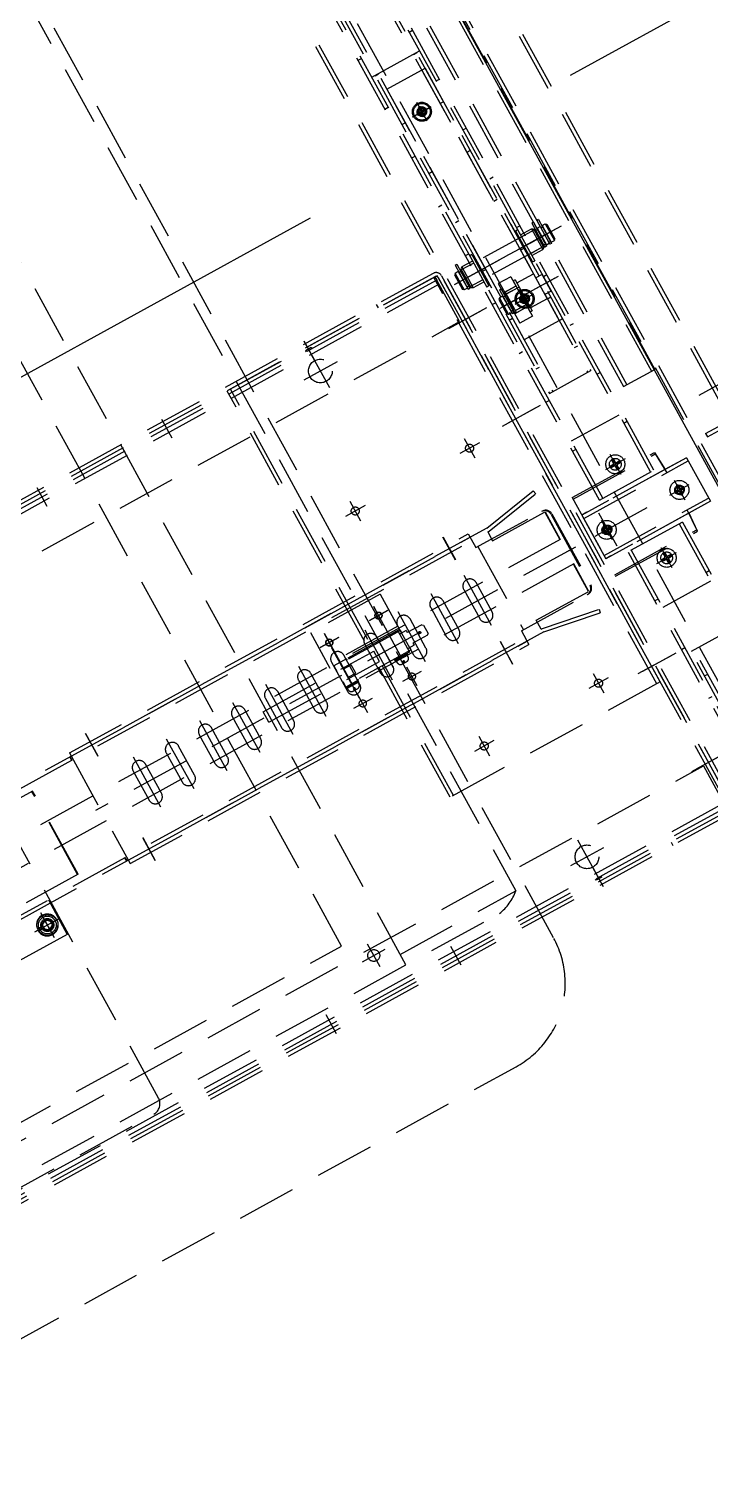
# Model space of a CAD drawing. Header units: millimetres. Extents: x 75184266 to 76346726, y -35077925 to -33679385.
# Drawn here: x 75328066 to 75328354, y -34896655 to -34896054 of the extents above; entities that cross this region are included whole.
import ezdxf

# ---------------------------------------------------------------- set-up
doc = ezdxf.new("R2010")
doc.units = ezdxf.units.MM
doc.header["$LTSCALE"] = 50
doc.header["$MEASUREMENT"] = 0
doc.linetypes.add('CENTER', pattern=[2, 1.25, -0.25, 0.25, -0.25])
doc.linetypes.add('XR-지하3층$0$생활체육시설(최종)$0$HIDDENX2', pattern=[0.75, 0.5, -0.25])
doc.layers.add('CEN', color=1, linetype='CENTER')
doc.layers.add('건축', color=8, linetype='CONTINUOUS', plot=False)

msp = doc.modelspace()

# ---------------------------------------------------------------- linework, layer by layer
at = {"layer": 'CEN', "ltscale": 10}
msp.add_line((75329061.53, -34895652.3, 0), (75323114.33, -34898917.09, 0), dxfattribs=at)
at = {"layer": '건축'}
msp.add_line((75326728.56, -34893280.17, 0), (75329175.43, -34897737.75, 0), dxfattribs=at)
at = {"layer": '건축', "linetype": 'XR-지하3층$0$생활체육시설(최종)$0$HIDDENX2'}
for p, q in [((75328754.37, -34896933.49, 0), (75327767.93, -34895136.43, 0)), ((75328755.78, -34896932.72, 0), (75327769.33, -34895135.66, 0)), ((75328739.47, -34896941.67, 0), (75327753.02, -34895144.61, 0)), ((75328740.87, -34896940.9, 0), (75327754.43, -34895143.84, 0)), ((75327758.53, -34895159.21, 0), (75328328.74, -34896198, 0)), ((75327759.93, -34895158.44, 0), (75328330.14, -34896197.23, 0)), ((75328704.06, -34896961.11, 0), (75327717.61, -34895164.05, 0)), ((75327746.78, -34895165.66, 0), (75328316.99, -34896204.45, 0)), ((75327748.18, -34895164.89, 0), (75328318.4, -34896203.68, 0)), ((75328687.93, -34896969.97, 0), (75327701.48, -34895172.91, 0)), ((75328328.43, -34896240.44, 0), (75327740.41, -34895169.22, 0)), ((75328329.83, -34896239.67, 0), (75327741.81, -34895168.45, 0)), ((75328686.52, -34896970.74, 0), (75327700.08, -34895173.68, 0)), ((75327742.13, -34895178.76, 0), (75328301.88, -34896198.48, 0)), ((75327743.54, -34895177.99, 0), (75328303.28, -34896197.71, 0)), ((75328306.86, -34896252.28, 0), (75327718.84, -34895181.06, 0)), ((75328308.26, -34896251.51, 0), (75327720.24, -34895180.29, 0)), ((75327726, -34895187.62, 0), (75328285.75, -34896207.34, 0)), ((75327727.41, -34895186.85, 0), (75328287.16, -34896206.57, 0)), ((75328287.49, -34896436.87, 0), (75328037.27, -34895981.03, 0)), ((75328045.45, -34896005.06, 0), (75328271.61, -34896417.07, 0)), ((75328225.27, -34896448.21, 0), (75327994.3, -34896027.44, 0)), ((75328198.12, -34896440.3, 0), (75327986.39, -34896054.59, 0)), ((75328226.65, -34896055.04, 0), (75328228.06, -34896054.27, 0)), ((75328210.82, -34896074, 0), (75328230.98, -34896062.93, 0)), ((75328229.78, -34896063.81, 0), (75328228.38, -34896064.58, 0)), ((75328205.09, -34896066.88, 0), (75328206.49, -34896066.11, 0)), ((75328212.25, -34896073.43, 0), (75328213.65, -34896072.66, 0)), ((75328217.21, -34896079.15, 0), (75328233.34, -34896070.3, 0)), ((75328231.94, -34896071.07, 0), (75328289.88, -34896176.61, 0)), ((75328233.34, -34896070.3, 0), (75328291.28, -34896175.84, 0)), ((75328237.96, -34896075.64, 0), (75328239.36, -34896074.87, 0)), ((75328217.21, -34896079.15, 0), (75328275.15, -34896184.7, 0)), ((75328216.4, -34896087.48, 0), (75328217.8, -34896086.71, 0)), ((75328228.04, -34896090.77, 0), (75328235.93, -34896086.44, 0)), ((75328228.13, -34896090.73, 0), (75328235.84, -34896086.49, 0)), ((75328234.15, -34896092.55, 0), (75328229.82, -34896084.66, 0)), ((75328229.87, -34896084.75, 0), (75328234.11, -34896092.47, 0)), ((75328231.16, -34896088.06, 0), (75328230.55, -34896086.95, 0)), ((75328231.93, -34896087.64, 0), (75328231.32, -34896086.53, 0)), ((75328233.64, -34896087.2, 0), (75328232.53, -34896087.81, 0)), ((75328234.06, -34896087.97, 0), (75328232.95, -34896088.58, 0)), ((75328241.09, -34896084.41, 0), (75328239.69, -34896085.18, 0)), ((75328223.56, -34896094.03, 0), (75328224.96, -34896093.26, 0)), ((75328230.99, -34896088.66, 0), (75328229.87, -34896089.27, 0)), ((75328231.41, -34896089.43, 0), (75328230.3, -34896090.04, 0)), ((75328232.62, -34896090.71, 0), (75328232.01, -34896089.6, 0)), ((75328233.39, -34896090.29, 0), (75328232.77, -34896089.18, 0)), ((75328249.27, -34896096.24, 0), (75328250.67, -34896095.47, 0)), ((75328252.4, -34896105.01, 0), (75328251, -34896105.78, 0)), ((75328227.71, -34896108.08, 0), (75328229.11, -34896107.31, 0)), ((75328234.87, -34896114.63, 0), (75328236.27, -34896113.86, 0)), ((75328260.58, -34896116.84, 0), (75328261.98, -34896116.07, 0)), ((75328239.01, -34896128.68, 0), (75328240.42, -34896127.91, 0)), ((75328263.71, -34896125.61, 0), (75328262.3, -34896126.38, 0)), ((75328246.17, -34896135.24, 0), (75328247.58, -34896134.47, 0)), ((75328278.98, -34896135.19, 0), (75328278.28, -34896135.58, 0)), ((75328278.28, -34896135.58, 0), (75328283.8, -34896145.63, 0)), ((75328278.98, -34896135.19, 0), (75328284.5, -34896145.25, 0)), ((75328281.08, -34896134.04, 0), (75328280.38, -34896134.42, 0)), ((75328280.38, -34896134.42, 0), (75328285.9, -34896144.48, 0)), ((75328281.08, -34896134.04, 0), (75328286.6, -34896144.09, 0)), ((75328282.7, -34896136.57, 0), (75328284.02, -34896135.85, 0)), ((75328284.02, -34896135.85, 0), (75328287.87, -34896142.86, 0)), ((75328284.02, -34896135.85, 0), (75328284.7, -34896136.05, 0)), ((75328284.02, -34896135.85, 0), (75328284.7, -34896136.05, 0)), ((75328284.7, -34896136.05, 0), (75328288.06, -34896142.18, 0)), ((75328284.7, -34896136.05, 0), (75328288.06, -34896142.18, 0)), ((75328245.75, -34896161.42, 0), (75328290.81, -34896136.69, 0)), ((75328279.72, -34896138.21, 0), (75328248.16, -34896155.53, 0)), ((75328271.46, -34896138.75, 0), (75328272.34, -34896138.27, 0)), ((75328271.46, -34896138.75, 0), (75328278.68, -34896151.9, 0)), ((75328271.89, -34896137.44, 0), (75328273.29, -34896136.67, 0)), ((75328272.34, -34896138.27, 0), (75328279.56, -34896151.42, 0)), ((75328283.55, -34896140.67, 0), (75328272.85, -34896146.55, 0)), ((75328273.54, -34896140.46, 0), (75328278.15, -34896137.93, 0)), ((75328274.02, -34896141.34, 0), (75328279.28, -34896138.45, 0)), ((75328276.21, -34896144.7, 0), (75328288.48, -34896137.96, 0)), ((75328278.15, -34896137.93, 0), (75328282.96, -34896146.7, 0)), ((75328278.15, -34896137.93, 0), (75328279.01, -34896137.95, 0)), ((75328278.27, -34896143.57, 0), (75328285.64, -34896139.53, 0)), ((75328279.01, -34896137.95, 0), (75328283.41, -34896145.96, 0)), ((75328279.72, -34896138.21, 0), (75328283.57, -34896145.22, 0)), ((75328279.96, -34896138.65, 0), (75328280.84, -34896138.17, 0)), ((75328280.38, -34896142.41, 0), (75328287.74, -34896138.37, 0)), ((75328280.6, -34896137.73, 0), (75328281.83, -34896137.05, 0)), ((75328280.6, -34896137.73, 0), (75328284.45, -34896144.74, 0)), ((75328281.83, -34896137.05, 0), (75328285.68, -34896144.07, 0)), ((75328282.07, -34896137.49, 0), (75328282.94, -34896137.01, 0)), ((75328282.7, -34896136.57, 0), (75328286.55, -34896143.59, 0)), ((75328287.87, -34896142.86, 0), (75328288.06, -34896142.18, 0)), ((75328283.57, -34896145.22, 0), (75328252.01, -34896162.54, 0)), ((75328267.11, -34896149.69, 0), (75328279.39, -34896142.96, 0)), ((75328275.01, -34896146.21, 0), (75328273.61, -34896146.98, 0)), ((75328277.87, -34896148.35, 0), (75328283.13, -34896145.46, 0)), ((75328278.35, -34896149.23, 0), (75328282.96, -34896146.7, 0)), ((75328282.96, -34896146.7, 0), (75328283.41, -34896145.96, 0)), ((75328283.33, -34896144.78, 0), (75328284.21, -34896144.3, 0)), ((75328284.5, -34896145.25, 0), (75328283.8, -34896145.63, 0)), ((75328284.45, -34896144.74, 0), (75328285.68, -34896144.07, 0)), ((75328285.43, -34896143.63, 0), (75328286.31, -34896143.15, 0)), ((75328286.6, -34896144.09, 0), (75328285.9, -34896144.48, 0)), ((75328286.55, -34896143.59, 0), (75328287.87, -34896142.86, 0)), ((75328246.02, -34896153.29, 0), (75328246.72, -34896152.9, 0)), ((75328246.02, -34896153.29, 0), (75328251.54, -34896163.34, 0)), ((75328246.72, -34896152.9, 0), (75328252.24, -34896162.96, 0)), ((75328248.19, -34896160.08, 0), (75328258.89, -34896154.21, 0)), ((75328248.78, -34896154.05, 0), (75328248.33, -34896154.79, 0)), ((75328253.86, -34896152.4, 0), (75328248.6, -34896155.29, 0)), ((75328253.38, -34896151.53, 0), (75328248.78, -34896154.05, 0)), ((75328248.78, -34896154.05, 0), (75328253.59, -34896162.82, 0)), ((75328250.32, -34896149.28, 0), (75328251.72, -34896148.51, 0)), ((75328253.05, -34896148.85, 0), (75328252.18, -34896149.34, 0)), ((75328252.18, -34896149.34, 0), (75328259.4, -34896162.49, 0)), ((75328252.39, -34896157.78, 0), (75328264.66, -34896151.04, 0)), ((75328253.05, -34896148.85, 0), (75328260.27, -34896162, 0)), ((75328278.68, -34896151.9, 0), (75328279.56, -34896151.42, 0)), ((75328236.73, -34896156.74, 0), (75327764.85, -34896415.76, 0)), ((75328237.5, -34896158.14, 0), (75327765.62, -34896417.17, 0)), ((75328237.5, -34896158.14, 0), (75327765.62, -34896417.17, 0)), ((75328238.27, -34896159.54, 0), (75327766.39, -34896418.57, 0)), ((75328238.27, -34896159.54, 0), (75327766.39, -34896418.57, 0)), ((75328238.43, -34896157.75, 0), (75328149.89, -34896206.35, 0)), ((75328331, -34896329.72, 0), (75328237.03, -34896158.52, 0)), ((75328237.5, -34896158.14, 0), (75328238.27, -34896159.54, 0)), ((75328247.9, -34896177.07, 0), (75328238.27, -34896159.54, 0)), ((75328332.41, -34896328.95, 0), (75328238.43, -34896157.75, 0)), ((75328238.86, -34896158.54, 0), (75328361.47, -34896381.9, 0)), ((75328240.26, -34896157.77, 0), (75328362.87, -34896381.13, 0)), ((75328245.97, -34896156.73, 0), (75328245.77, -34896157.41, 0)), ((75328245.97, -34896156.73, 0), (75328245.77, -34896157.41, 0)), ((75328245.77, -34896157.41, 0), (75328249.14, -34896163.55, 0)), ((75328245.77, -34896157.41, 0), (75328249.14, -34896163.55, 0)), ((75328247.29, -34896156.01, 0), (75328245.97, -34896156.73, 0)), ((75328245.97, -34896156.73, 0), (75328249.82, -34896163.75, 0)), ((75328253.46, -34896157.19, 0), (75328246.1, -34896161.23, 0)), ((75328247.29, -34896156.01, 0), (75328251.14, -34896163.03, 0)), ((75328248.4, -34896155.97, 0), (75328247.53, -34896156.45, 0)), ((75328248.16, -34896155.53, 0), (75328252.01, -34896162.54, 0)), ((75328248.33, -34896154.79, 0), (75328252.72, -34896162.8, 0)), ((75328257.71, -34896159.42, 0), (75328252.45, -34896162.3, 0)), ((75328257.48, -34896155.84, 0), (75328258.88, -34896155.07, 0)), ((75328289.47, -34896158.02, 0), (75328263.43, -34896172.31, 0)), ((75328269.46, -34896158.16, 0), (75328264.2, -34896161.05, 0)), ((75328269.46, -34896158.16, 0), (75328278.6, -34896174.82, 0)), ((75328271.3, -34896159.43, 0), (75328270.42, -34896159.91, 0)), ((75328270.42, -34896159.91, 0), (75328277.64, -34896173.06, 0)), ((75328271.3, -34896159.43, 0), (75328278.51, -34896172.58, 0)), ((75328272.04, -34896160.74, 0), (75328279.05, -34896156.89, 0)), ((75328288.07, -34896158.78, 0), (75328275.8, -34896165.52, 0)), ((75328279.05, -34896156.89, 0), (75328284.82, -34896167.41, 0)), ((75328282.64, -34896157.2, 0), (75328280.01, -34896158.64, 0)), ((75328286.49, -34896164.21, 0), (75328282.64, -34896157.2, 0)), ((75328283.19, -34896158.04, 0), (75328284.6, -34896157.27, 0)), ((75328239.24, -34896161.3, 0), (75327767.35, -34896420.32, 0)), ((75328249.82, -34896163.75, 0), (75328249.14, -34896163.55, 0)), ((75328251.14, -34896163.03, 0), (75328249.82, -34896163.75, 0)), ((75328251.77, -34896162.11, 0), (75328250.9, -34896162.59, 0)), ((75328251.54, -34896163.34, 0), (75328252.24, -34896162.96, 0)), ((75328253.59, -34896162.82, 0), (75328252.72, -34896162.8, 0)), ((75328258.19, -34896160.29, 0), (75328253.59, -34896162.82, 0)), ((75328260.27, -34896162, 0), (75328259.4, -34896162.49, 0)), ((75328264.2, -34896161.05, 0), (75328273.34, -34896177.7, 0)), ((75328264.69, -34896163.63, 0), (75328265.39, -34896163.24, 0)), ((75328264.69, -34896163.63, 0), (75328270.21, -34896173.68, 0)), ((75328265.39, -34896163.24, 0), (75328270.91, -34896173.3, 0)), ((75328267.1, -34896166.3, 0), (75328266.23, -34896166.78, 0)), ((75328276.53, -34896165.11, 0), (75328266.26, -34896170.75, 0)), ((75328271.62, -34896162.1, 0), (75328266.36, -34896164.99, 0)), ((75328266.43, -34896170.66, 0), (75328277.13, -34896164.79, 0)), ((75328267.02, -34896164.63, 0), (75328266.57, -34896165.37, 0)), ((75328266.57, -34896165.37, 0), (75328270.97, -34896173.38, 0)), ((75328272.1, -34896162.98, 0), (75328266.84, -34896165.87, 0)), ((75328273, -34896162.49, 0), (75328266.86, -34896165.86, 0)), ((75328266.86, -34896165.86, 0), (75328270.71, -34896172.87, 0)), ((75328271.62, -34896162.11, 0), (75328267.02, -34896164.63, 0)), ((75328267.02, -34896164.63, 0), (75328271.83, -34896173.4, 0)), ((75328271.35, -34896169.67, 0), (75328279.24, -34896165.34, 0)), ((75328271.44, -34896169.62, 0), (75328279.15, -34896165.39, 0)), ((75328272.04, -34896160.74, 0), (75328277.81, -34896171.26, 0)), ((75328277.46, -34896171.45, 0), (75328273.13, -34896163.56, 0)), ((75328273.18, -34896163.65, 0), (75328277.41, -34896171.36, 0)), ((75328274.49, -34896166.95, 0), (75328273.88, -34896165.83, 0)), ((75328275.26, -34896166.53, 0), (75328274.65, -34896165.41, 0)), ((75328276.97, -34896166.09, 0), (75328275.85, -34896166.7, 0)), ((75328286.49, -34896164.21, 0), (75328283.86, -34896165.65, 0)), ((75328212.71, -34896169.92, 0), (75328213.48, -34896171.32, 0)), ((75328243.31, -34896179.94, 0), (75328257.33, -34896172.24, 0)), ((75328245.32, -34896178.83, 0), (75328259.35, -34896171.13, 0)), ((75328261.63, -34896169.88, 0), (75328263.03, -34896169.11, 0)), ((75328264.67, -34896167.06, 0), (75328264.47, -34896167.74, 0)), ((75328264.67, -34896167.06, 0), (75328264.47, -34896167.74, 0)), ((75328264.47, -34896167.74, 0), (75328267.84, -34896173.88, 0)), ((75328264.47, -34896167.74, 0), (75328267.84, -34896173.88, 0)), ((75328265.99, -34896166.34, 0), (75328264.67, -34896167.06, 0)), ((75328264.67, -34896167.06, 0), (75328268.52, -34896174.08, 0)), ((75328272.14, -34896167.53, 0), (75328264.77, -34896171.57, 0)), ((75328265.99, -34896166.34, 0), (75328269.84, -34896173.35, 0)), ((75328275.95, -34896170, 0), (75328270.69, -34896172.88, 0)), ((75328276.85, -34896169.5, 0), (75328270.71, -34896172.87, 0)), ((75328276.43, -34896170.87, 0), (75328271.17, -34896173.75, 0)), ((75328276.43, -34896170.87, 0), (75328271.83, -34896173.4, 0)), ((75328274.32, -34896167.54, 0), (75328273.2, -34896168.15, 0)), ((75328274.74, -34896168.31, 0), (75328273.62, -34896168.92, 0)), ((75328275.94, -34896169.6, 0), (75328275.33, -34896168.48, 0)), ((75328276.71, -34896169.18, 0), (75328276.1, -34896168.06, 0)), ((75328277.39, -34896166.86, 0), (75328276.27, -34896167.47, 0)), ((75328284.82, -34896167.41, 0), (75328277.81, -34896171.26, 0)), ((75328286.32, -34896166.81, 0), (75328284.92, -34896167.58, 0)), ((75327776.02, -34896436.1, 0), (75328247.9, -34896177.07, 0)), ((75328268.52, -34896174.08, 0), (75328267.84, -34896173.88, 0)), ((75328269.84, -34896173.35, 0), (75328268.52, -34896174.08, 0)), ((75328268.79, -34896176.44, 0), (75328270.19, -34896175.67, 0)), ((75328270.47, -34896172.43, 0), (75328269.6, -34896172.91, 0)), ((75328270.21, -34896173.68, 0), (75328270.91, -34896173.3, 0)), ((75328271.83, -34896173.4, 0), (75328270.97, -34896173.38, 0)), ((75328278.6, -34896174.82, 0), (75328273.34, -34896177.7, 0)), ((75328291.28, -34896175.84, 0), (75328275.15, -34896184.7, 0)), ((75328278.51, -34896172.58, 0), (75328277.64, -34896173.06, 0)), ((75328294.5, -34896178.64, 0), (75328295.9, -34896177.87, 0)), ((75328182.2, -34896185.19, 0), (75328186.53, -34896193.08, 0)), ((75328182.24, -34896185.28, 0), (75328186.48, -34896192.99, 0)), ((75328182.24, -34896185.28, 0), (75328186.48, -34896192.99, 0)), ((75328185.35, -34896188.02, 0), (75328182.89, -34896189.37, 0)), ((75328182.89, -34896189.37, 0), (75328183.13, -34896189.81, 0)), ((75328185.35, -34896188.02, 0), (75328185.59, -34896188.46, 0)), ((75328272.94, -34896190.48, 0), (75328274.34, -34896189.71, 0)), ((75328297.63, -34896187.41, 0), (75328296.23, -34896188.18, 0)), ((75328196.19, -34896194.05, 0), (75328182.16, -34896201.75, 0)), ((75328185.32, -34896190.89, 0), (75328193.02, -34896204.92, 0)), ((75328280.1, -34896197.04, 0), (75328281.5, -34896196.27, 0)), ((75328285.75, -34896207.34, 0), (75328303.28, -34896197.71, 0)), ((75328305.81, -34896199.24, 0), (75328307.21, -34896198.47, 0)), ((75328316.99, -34896204.45, 0), (75328330.14, -34896197.23, 0)), ((75328348.89, -34896208.11, 0), (75328362.92, -34896200.41, 0)), ((75328243.87, -34896377.55, 0), (75328149.89, -34896206.35, 0)), ((75328245.27, -34896376.78, 0), (75328151.29, -34896205.58, 0)), ((75328265.92, -34896221.14, 0), (75328279.95, -34896213.44, 0)), ((75328267.94, -34896220.03, 0), (75328281.97, -34896212.33, 0)), ((75328284.25, -34896211.08, 0), (75328285.65, -34896210.31, 0)), ((75328122.15, -34896218.15, 0), (75328126.48, -34896226.04, 0)), ((75328295.03, -34896227.4, 0), (75328315.19, -34896216.34, 0)), ((75328317.12, -34896219.84, 0), (75328318.52, -34896219.07, 0)), ((75328351.62, -34896224.29, 0), (75328362.49, -34896218.33, 0)), ((75328352.39, -34896225.69, 0), (75328363.26, -34896219.73, 0)), ((75328249.83, -34896226.32, 0), (75328254.36, -34896234.56, 0)), ((75328351.62, -34896224.29, 0), (75328352.39, -34896225.69, 0)), ((75328256.21, -34896228.18, 0), (75328247.97, -34896232.7, 0)), ((75328295.41, -34896251.27, 0), (75328330.04, -34896232.26, 0)), ((75328295.55, -34896231.68, 0), (75328296.96, -34896230.91, 0)), ((75328330.04, -34896232.26, 0), (75328334.55, -34896239.37, 0)), ((75328295.74, -34896251.86, 0), (75328330.36, -34896232.85, 0)), ((75328343.55, -34896234.43, 0), (75328299.45, -34896258.63, 0)), ((75328300.22, -34896260.03, 0), (75328344.32, -34896235.83, 0)), ((75328317.74, -34896234.9, 0), (75328309.33, -34896239.52, 0)), ((75328311.22, -34896233, 0), (75328315.84, -34896241.42, 0)), ((75328311.44, -34896237.86, 0), (75328312.55, -34896237.25, 0)), ((75328311.86, -34896238.63, 0), (75328312.98, -34896238.02, 0)), ((75328312.73, -34896236.65, 0), (75328312.12, -34896235.54, 0)), ((75328313.5, -34896236.23, 0), (75328312.88, -34896235.12, 0)), ((75328314.18, -34896239.3, 0), (75328313.57, -34896238.19, 0)), ((75328314.09, -34896236.41, 0), (75328315.2, -34896235.79, 0)), ((75328314.95, -34896238.88, 0), (75328314.34, -34896237.77, 0)), ((75328314.51, -34896237.17, 0), (75328315.63, -34896236.56, 0)), ((75328330.36, -34896232.85, 0), (75328335.32, -34896240.77, 0)), ((75328343.55, -34896234.43, 0), (75328334.47, -34896239.41, 0)), ((75328343.55, -34896234.43, 0), (75328353.65, -34896252.83, 0)), ((75328343.55, -34896234.43, 0), (75328353.65, -34896252.83, 0)), ((75328334.47, -34896239.41, 0), (75328299.45, -34896258.63, 0)), ((75328306.86, -34896252.28, 0), (75328329.83, -34896239.67, 0)), ((75328338.32, -34896243.91, 0), (75328342.84, -34896252.15, 0)), ((75328338.32, -34896243.91, 0), (75328342.84, -34896252.15, 0)), ((75328069.55, -34896247.02, 0), (75328073.88, -34896254.91, 0)), ((75328259.38, -34896264.08, 0), (75328278.96, -34896248.37, 0)), ((75328260.28, -34896265.42, 0), (75328279.96, -34896249.61, 0)), ((75328279.96, -34896249.61, 0), (75328278.96, -34896248.37, 0)), ((75328336.46, -34896250.29, 0), (75328344.7, -34896245.77, 0)), ((75328336.46, -34896250.29, 0), (75328344.7, -34896245.77, 0)), ((75328338.48, -34896248.68, 0), (75328339.6, -34896248.07, 0)), ((75328338.91, -34896249.45, 0), (75328340.02, -34896248.84, 0)), ((75328339.16, -34896246.36, 0), (75328339.77, -34896247.48, 0)), ((75328339.93, -34896245.94, 0), (75328340.54, -34896247.05, 0)), ((75328340.62, -34896249.01, 0), (75328341.23, -34896250.13, 0)), ((75328341.14, -34896247.23, 0), (75328342.25, -34896246.62, 0)), ((75328341.38, -34896248.59, 0), (75328342, -34896249.7, 0)), ((75328341.56, -34896248, 0), (75328342.67, -34896247.38, 0)), ((75328208, -34896254.64, 0), (75328199.76, -34896259.17, 0)), ((75328201.62, -34896252.79, 0), (75328206.14, -34896261.03, 0)), ((75328326.85, -34896255.57, 0), (75328293.82, -34896273.7, 0)), ((75328295.41, -34896251.27, 0), (75328313.6, -34896284.4, 0)), ((75328308.79, -34896275.64, 0), (75328352.88, -34896251.43, 0)), ((75328308.79, -34896275.64, 0), (75328352.88, -34896251.43, 0)), ((75328353.65, -34896252.83, 0), (75328309.56, -34896277.04, 0)), ((75328347.9, -34896264.8, 0), (75328343.88, -34896256.37, 0)), ((75328353.65, -34896252.83, 0), (75328344.57, -34896257.82, 0)), ((75328254.69, -34896272.36, 0), (75328282.77, -34896256.95, 0)), ((75328261.81, -34896269.48, 0), (75328283.99, -34896257.31, 0)), ((75328283.83, -34896257.4, 0), (75328290.18, -34896268.97, 0)), ((75328283.99, -34896257.31, 0), (75328290.34, -34896268.88, 0)), ((75328286.46, -34896258.34, 0), (75328302.83, -34896288.15, 0)), ((75328286.83, -34896258.15, 0), (75328303.19, -34896287.95, 0)), ((75328299.45, -34896258.63, 0), (75328309.56, -34896277.04, 0)), ((75328306.48, -34896257.62, 0), (75328314.18, -34896271.65, 0)), ((75328307.63, -34896260.75, 0), (75328312.16, -34896268.99, 0)), ((75328307.63, -34896260.75, 0), (75328312.16, -34896268.99, 0)), ((75328344.57, -34896257.82, 0), (75328309.56, -34896277.04, 0)), ((75328341.86, -34896261.59, 0), (75328318.89, -34896274.2, 0)), ((75328340.46, -34896262.36, 0), (75328708.09, -34896932.09, 0)), ((75328341.86, -34896261.59, 0), (75328709.49, -34896931.32, 0)), ((75328348.23, -34896265.4, 0), (75328344.65, -34896257.77, 0)), ((75327930.98, -34896446.17, 0), (75328260.28, -34896265.42, 0)), ((75328259.38, -34896264.08, 0), (75328051.19, -34896378.37, 0)), ((75328083.34, -34896358.89, 0), (75328251.52, -34896266.58, 0)), ((75328084.11, -34896360.29, 0), (75328252.29, -34896267.98, 0)), ((75328246.15, -34896277.62, 0), (75328240.86, -34896267.98, 0)), ((75328240.93, -34896267.94, 0), (75328246.1, -34896277.37, 0)), ((75328251.52, -34896266.58, 0), (75328254.69, -34896272.36, 0)), ((75328259.74, -34896265.71, 0), (75328261.81, -34896269.48, 0)), ((75328305.78, -34896267.14, 0), (75328314.02, -34896262.61, 0)), ((75328305.78, -34896267.14, 0), (75328314.02, -34896262.61, 0)), ((75328307.8, -34896265.52, 0), (75328308.92, -34896264.91, 0)), ((75328308.22, -34896266.29, 0), (75328309.34, -34896265.68, 0)), ((75328308.48, -34896263.2, 0), (75328309.09, -34896264.32, 0)), ((75328309.25, -34896262.78, 0), (75328309.86, -34896263.9, 0)), ((75328309.93, -34896265.85, 0), (75328310.55, -34896266.97, 0)), ((75328310.45, -34896264.07, 0), (75328311.57, -34896263.46, 0)), ((75328310.7, -34896265.43, 0), (75328311.31, -34896266.55, 0)), ((75328310.88, -34896264.84, 0), (75328311.99, -34896264.23, 0)), ((75328313.27, -34896283.81, 0), (75328347.9, -34896264.8, 0)), ((75328313.6, -34896284.4, 0), (75328348.23, -34896265.4, 0)), ((75328290.34, -34896268.88, 0), (75328009.73, -34896422.91, 0)), ((75328296.75, -34896272.09, 0), (75328094.4, -34896383.17, 0)), ((75328255.56, -34896271.88, 0), (75328274.81, -34896306.95, 0)), ((75328318.89, -34896274.2, 0), (75328686.52, -34896943.93, 0)), ((75328320.29, -34896273.43, 0), (75328687.93, -34896943.16, 0)), ((75328330.98, -34896278.97, 0), (75328339.39, -34896274.35, 0)), ((75328337.5, -34896280.87, 0), (75328332.88, -34896272.45, 0)), ((75328334.54, -34896274.57, 0), (75328335.15, -34896275.68, 0)), ((75328296.02, -34896279.22, 0), (75328015.41, -34896433.26, 0)), ((75328302.21, -34896290.88, 0), (75328295.86, -34896279.31, 0)), ((75328302.37, -34896290.79, 0), (75328296.02, -34896279.22, 0)), ((75328333.09, -34896277.31, 0), (75328334.21, -34896276.7, 0)), ((75328333.52, -34896278.08, 0), (75328334.63, -34896277.47, 0)), ((75328333.77, -34896274.99, 0), (75328334.38, -34896276.1, 0)), ((75328335.22, -34896277.64, 0), (75328335.84, -34896278.75, 0)), ((75328335.74, -34896275.85, 0), (75328336.86, -34896275.24, 0)), ((75328335.99, -34896277.22, 0), (75328336.6, -34896278.33, 0)), ((75328336.17, -34896276.62, 0), (75328337.28, -34896276.01, 0)), ((75328261.38, -34896305.2, 0), (75328249.83, -34896284.16, 0)), ((75328353.69, -34896286.47, 0), (75328333.53, -34896297.53, 0)), ((75328353.17, -34896282.19, 0), (75328351.76, -34896282.96, 0)), ((75328214.41, -34896292.02, 0), (75328184.96, -34896308.19, 0)), ((75328214.41, -34896292.02, 0), (75328222.59, -34896306.92, 0)), ((75328247.43, -34896312.85, 0), (75328235.89, -34896291.81, 0)), ((75328249.62, -34896289.98, 0), (75328256.36, -34896302.25, 0)), ((75328261.58, -34896299.38, 0), (75328254.85, -34896287.11, 0)), ((75328273.94, -34896307.43, 0), (75328302.02, -34896292.02, 0)), ((75328280.19, -34896302.97, 0), (75328302.37, -34896290.79, 0)), ((75328120.92, -34896504.36, 0), (75328006.39, -34896295.73, 0)), ((75328211.5, -34896297.04, 0), (75328215.83, -34896304.93, 0)), ((75328211.55, -34896297.13, 0), (75328215.78, -34896304.84, 0)), ((75328235.68, -34896297.63, 0), (75328242.41, -34896309.9, 0)), ((75328247.64, -34896307.03, 0), (75328240.91, -34896294.76, 0)), ((75328282.8, -34896306.44, 0), (75328306.7, -34896298.32, 0)), ((75328306.7, -34896298.32, 0), (75328307.21, -34896299.84, 0)), ((75328331.6, -34896294.03, 0), (75328330.2, -34896294.8, 0)), ((75328217.61, -34896298.82, 0), (75328209.72, -34896303.15, 0)), ((75328217.5, -34896298.88, 0), (75328209.83, -34896303.09, 0)), ((75328215.69, -34896304.67, 0), (75328220.02, -34896312.56, 0)), ((75328233.49, -34896320.5, 0), (75328221.94, -34896299.46, 0)), ((75328233.7, -34896314.69, 0), (75328226.96, -34896302.41, 0)), ((75328282.26, -34896306.74, 0), (75328280.19, -34896302.97, 0)), ((75328283.44, -34896307.91, 0), (75328307.21, -34896299.84, 0)), ((75327953.5, -34896487.2, 0), (75328282.8, -34896306.44, 0)), ((75328283.44, -34896307.91, 0), (75328075.25, -34896422.2, 0)), ((75328184.96, -34896308.19, 0), (75328193.14, -34896323.09, 0)), ((75328196.88, -34896310.2, 0), (75328188.99, -34896314.53, 0)), ((75328196.76, -34896310.27, 0), (75328189.09, -34896314.47, 0)), ((75328190.77, -34896308.42, 0), (75328195.1, -34896316.31, 0)), ((75328190.81, -34896308.51, 0), (75328195.04, -34896316.23, 0)), ((75328221.82, -34896305.52, 0), (75328192.37, -34896321.69, 0)), ((75328222.59, -34896306.92, 0), (75328193.14, -34896323.09, 0)), ((75328222.96, -34896307.29, 0), (75328195.14, -34896322.56, 0)), ((75328219.55, -34896328.16, 0), (75328208, -34896307.12, 0)), ((75328219.76, -34896322.34, 0), (75328213.02, -34896310.07, 0)), ((75328221.78, -34896307.37, 0), (75328215.67, -34896310.72, 0)), ((75328215.67, -34896310.72, 0), (75328215.91, -34896311.16, 0)), ((75328223.69, -34896319.25, 0), (75328217.74, -34896308.41, 0)), ((75328221.74, -34896305.28, 0), (75328228.47, -34896317.56, 0)), ((75328221.78, -34896307.37, 0), (75328226.74, -34896316.4, 0)), ((75328225.33, -34896307.3, 0), (75328222.58, -34896308.81, 0)), ((75328223.51, -34896308.3, 0), (75328222.96, -34896307.29, 0)), ((75328225.33, -34896307.3, 0), (75328225.82, -34896308.18, 0)), ((75328231.93, -34896304.82, 0), (75328225.82, -34896308.18, 0)), ((75328234.33, -34896309.2, 0), (75328228.22, -34896312.56, 0)), ((75328231.93, -34896304.82, 0), (75328232.64, -34896305, 0)), ((75328232.64, -34896305, 0), (75328234.56, -34896308.51, 0)), ((75328234.33, -34896309.2, 0), (75328234.56, -34896308.51, 0)), ((75328273.94, -34896307.43, 0), (75328277.12, -34896313.21, 0)), ((75328362.99, -34896306.52, 0), (75328345.46, -34896316.15, 0)), ((75328108.17, -34896404.12, 0), (75328276.35, -34896311.81, 0)), ((75328108.94, -34896405.53, 0), (75328277.12, -34896313.21, 0)), ((75328164.99, -34896341.57, 0), (75328211.67, -34896315.94, 0)), ((75328205.61, -34896335.81, 0), (75328194.06, -34896314.77, 0)), ((75328194.95, -34896316.05, 0), (75328199.28, -34896323.94, 0)), ((75328227.43, -34896315.44, 0), (75328199.61, -34896330.72, 0)), ((75328207.79, -34896312.94, 0), (75328214.53, -34896325.21, 0)), ((75328214.08, -34896320.32, 0), (75328211.67, -34896315.94, 0)), ((75328226.74, -34896316.4, 0), (75328220.63, -34896319.75, 0)), ((75328228.7, -34896313.44, 0), (75328225.95, -34896314.95, 0)), ((75328227.43, -34896315.44, 0), (75328226.88, -34896314.44, 0)), ((75328228.22, -34896312.56, 0), (75328228.7, -34896313.44, 0)), ((75328264.92, -34896311.81, 0), (75328270.21, -34896321.45, 0)), ((75328270.28, -34896321.41, 0), (75328265.11, -34896311.99, 0)), ((75328325.2, -34896324.35, 0), (75328339.23, -34896316.65, 0)), ((75328342.91, -34896314.63, 0), (75328341.51, -34896315.4, 0)), ((75328684.82, -34896934.38, 0), (75328345.46, -34896316.15, 0)), ((75328686.22, -34896933.61, 0), (75328346.86, -34896315.38, 0)), ((75328167.4, -34896345.95, 0), (75328214.08, -34896320.32, 0)), ((75328191.67, -34896343.46, 0), (75328180.12, -34896322.42, 0)), ((75328193.85, -34896320.59, 0), (75328200.59, -34896332.86, 0)), ((75328200.13, -34896319.26, 0), (75328194.9, -34896322.13, 0)), ((75328194.9, -34896322.13, 0), (75328196.17, -34896324.45, 0)), ((75328202.96, -34896330.62, 0), (75328197.02, -34896319.79, 0)), ((75328199.03, -34896323.45, 0), (75328202.2, -34896321.71, 0)), ((75328205.82, -34896329.99, 0), (75328199.08, -34896317.72, 0)), ((75328200.13, -34896319.26, 0), (75328200.37, -34896319.69, 0)), ((75328204.13, -34896325.22, 0), (75328202.2, -34896321.71, 0)), ((75328220.39, -34896319.31, 0), (75328220.63, -34896319.75, 0)), ((75328220.62, -34896319.75, 0), (75328225.76, -34896316.93, 0)), ((75328220.98, -34896320.41, 0), (75328220.62, -34896319.75, 0)), ((75328220.8, -34896320.08, 0), (75328225.94, -34896317.26, 0)), ((75328220.98, -34896320.41, 0), (75328226.12, -34896317.59, 0)), ((75328221.66, -34896320.87, 0), (75328221.31, -34896320.23, 0)), ((75328223.7, -34896321.46, 0), (75328225.55, -34896320.45, 0)), ((75328224.18, -34896320.83, 0), (75328223.9, -34896320.32, 0)), ((75328224.76, -34896320.51, 0), (75328224.48, -34896320, 0)), ((75328229.93, -34896330.62, 0), (75328225.6, -34896322.73, 0)), ((75328226.12, -34896317.59, 0), (75328225.76, -34896316.93, 0)), ((75328226.15, -34896318.41, 0), (75328225.8, -34896317.77, 0)), ((75328323.19, -34896325.45, 0), (75328337.21, -34896317.76, 0)), ((75328179.91, -34896328.24, 0), (75328186.65, -34896340.51, 0)), ((75328191.88, -34896337.64, 0), (75328185.14, -34896325.37, 0)), ((75328200.95, -34896326.96, 0), (75328199.03, -34896323.45, 0)), ((75328205.08, -34896328.28, 0), (75328199.85, -34896331.15, 0)), ((75328199.9, -34896331.13, 0), (75328205.04, -34896328.31, 0)), ((75328200.08, -34896331.46, 0), (75328205.22, -34896328.64, 0)), ((75328200.95, -34896326.96, 0), (75328204.13, -34896325.22, 0)), ((75328204.84, -34896327.85, 0), (75328205.08, -34896328.28, 0)), ((75328205.4, -34896328.97, 0), (75328205.04, -34896328.31, 0)), ((75328231.71, -34896324.51, 0), (75328223.82, -34896328.84, 0)), ((75328310.59, -34896327.24, 0), (75328302.35, -34896331.76, 0)), ((75328304.21, -34896325.38, 0), (75328308.73, -34896333.62, 0)), ((75328351.11, -34896326.45, 0), (75328352.51, -34896325.68, 0)), ((75328177.73, -34896351.12, 0), (75328166.18, -34896330.08, 0)), ((75328177.93, -34896345.3, 0), (75328171.2, -34896333.02, 0)), ((75328198.58, -34896328.83, 0), (75328199.85, -34896331.15, 0)), ((75328200.26, -34896331.79, 0), (75328199.9, -34896331.13, 0)), ((75328200.26, -34896331.79, 0), (75328205.4, -34896328.97, 0)), ((75328200.94, -34896332.25, 0), (75328200.59, -34896331.61, 0)), ((75328202.97, -34896332.84, 0), (75328204.83, -34896331.82, 0)), ((75328203.46, -34896332.2, 0), (75328203.18, -34896331.69, 0)), ((75328204.03, -34896331.89, 0), (75328203.75, -34896331.38, 0)), ((75328209.2, -34896341.99, 0), (75328204.87, -34896334.1, 0)), ((75328205.42, -34896329.79, 0), (75328205.07, -34896329.15, 0)), ((75328332.41, -34896328.95, 0), (75328243.87, -34896377.55, 0)), ((75328163.78, -34896358.77, 0), (75328152.24, -34896337.73, 0)), ((75328163.99, -34896352.95, 0), (75328157.26, -34896340.68, 0)), ((75328165.97, -34896335.89, 0), (75328172.71, -34896348.17, 0)), ((75328210.98, -34896335.88, 0), (75328203.09, -34896340.22, 0)), ((75328354.22, -34896335.23, 0), (75328352.82, -34896336, 0)), ((75328149.84, -34896366.42, 0), (75328138.29, -34896345.38, 0)), ((75328152.03, -34896343.55, 0), (75328158.76, -34896355.82, 0)), ((75328167.4, -34896345.95, 0), (75328164.99, -34896341.57, 0)), ((75328095.47, -34896360.33, 0), (75328090.18, -34896350.69, 0)), ((75328090.18, -34896350.69, 0), (75328095.35, -34896360.11, 0)), ((75328138.09, -34896351.2, 0), (75328144.82, -34896363.47, 0)), ((75328150.05, -34896360.6, 0), (75328143.31, -34896348.33, 0)), ((75328255.99, -34896351.84, 0), (75328260.52, -34896360.08, 0)), ((75328083.34, -34896358.89, 0), (75328108.94, -34896405.53, 0)), ((75328124.14, -34896358.85, 0), (75328130.88, -34896371.13, 0)), ((75328135.9, -34896374.07, 0), (75328124.35, -34896353.04, 0)), ((75328136.11, -34896368.26, 0), (75328129.37, -34896355.98, 0)), ((75328262.38, -34896353.7, 0), (75328254.14, -34896358.22, 0)), ((75328347.82, -34896365.55, 0), (75328361.84, -34896357.85, 0)), ((75327878.8, -34896623.35, 0), (75328350.68, -34896364.32, 0)), ((75328083.46, -34896360.65, 0), (75328084.23, -34896362.05, 0)), ((75328083.62, -34896360.56, 0), (75328084.39, -34896361.97, 0)), ((75328121.96, -34896381.73, 0), (75328110.41, -34896360.69, 0)), ((75328122.17, -34896375.91, 0), (75328115.43, -34896363.64, 0)), ((75328345.8, -34896366.66, 0), (75328359.83, -34896358.96, 0)), ((75328350.68, -34896364.32, 0), (75328360.3, -34896381.85, 0)), ((75328110.2, -34896366.51, 0), (75328116.94, -34896378.78, 0)), ((75328067.78, -34896374.96, 0), (75328038.23, -34896391.18, 0)), ((75328086.8, -34896410.15, 0), (75328067.56, -34896375.09, 0)), ((75328087.03, -34896410.03, 0), (75328067.78, -34896374.96, 0)), ((75328359.34, -34896380.1, 0), (75327887.46, -34896639.13, 0)), ((75328360.3, -34896381.85, 0), (75327888.42, -34896640.88, 0)), ((75328360.3, -34896381.85, 0), (75327888.42, -34896640.88, 0)), ((75328361.07, -34896383.25, 0), (75327889.19, -34896642.28, 0)), ((75328361.07, -34896383.25, 0), (75327889.19, -34896642.28, 0)), ((75328361.84, -34896384.66, 0), (75327889.96, -34896643.68, 0)), ((75328114.24, -34896394.52, 0), (75328119.53, -34896404.16, 0)), ((75328119.53, -34896404.16, 0), (75328114.36, -34896394.74, 0)), ((75328308.59, -34896398.83, 0), (75328294.57, -34896406.53, 0)), ((75328305.43, -34896409.69, 0), (75328297.73, -34896395.67, 0)), ((75328337.06, -34896396.44, 0), (75328337.82, -34896397.84, 0)), ((75328107.52, -34896404.48, 0), (75328106.75, -34896403.08, 0)), ((75328107.68, -34896404.39, 0), (75328106.91, -34896402.99, 0)), ((75328087.03, -34896410.03, 0), (75328057.48, -34896426.25, 0)), ((75328308.56, -34896415.39, 0), (75328304.23, -34896407.5, 0)), ((75328308.51, -34896415.3, 0), (75328304.28, -34896407.59, 0)), ((75328308.51, -34896415.3, 0), (75328304.28, -34896407.59, 0)), ((75328305.41, -34896412.56, 0), (75328305.17, -34896412.12, 0)), ((75328307.86, -34896411.21, 0), (75328305.41, -34896412.56, 0)), ((75328307.86, -34896411.21, 0), (75328307.62, -34896410.77, 0)), ((75328222.87, -34896443.83, 0), (75328271.61, -34896417.07, 0)), ((75328075.25, -34896422.2, 0), (75328011.25, -34896457.33, 0)), ((75328074.48, -34896420.8, 0), (75328082.46, -34896435.35, 0)), ((75327414.4, -34896893.32, 0), (75328264.72, -34896426.56, 0)), ((75328068.77, -34896434.31, 0), (75328079.29, -34896428.53, 0)), ((75328069.65, -34896433.83, 0), (75328078.42, -34896429.01, 0)), ((75328071.15, -34896426.16, 0), (75328076.92, -34896436.68, 0)), ((75328076.44, -34896435.8, 0), (75328071.63, -34896427.04, 0)), ((75328072.99, -34896429.52, 0), (75328071.87, -34896431.37, 0)), ((75328075.16, -34896429.57, 0), (75328072.99, -34896429.52, 0)), ((75328076.2, -34896431.47, 0), (75328075.16, -34896429.57, 0)), ((75328082.46, -34896435.35, 0), (75328018.47, -34896470.47, 0)), ((75328071.6, -34896432.18, 0), (75328069.79, -34896433.18, 0)), ((75328072.08, -34896433.06, 0), (75328070.27, -34896434.06, 0)), ((75328071.87, -34896431.37, 0), (75328072.91, -34896433.27, 0)), ((75328072.91, -34896433.27, 0), (75328075.08, -34896433.32, 0)), ((75328075.08, -34896433.32, 0), (75328076.2, -34896431.47, 0)), ((75327461.76, -34896844.51, 0), (75328198.12, -34896440.3, 0)), ((75328206.87, -34896446.91, 0), (75328216.52, -34896441.61, 0)), ((75328214.34, -34896449.08, 0), (75328209.05, -34896439.44, 0)), ((75328248.51, -34896448.35, 0), (75328244.18, -34896440.46, 0)), ((75328195.91, -34896477.22, 0), (75328191.58, -34896469.33, 0)), ((75327465.19, -34896933.88, 0), (75328271.68, -34896491.19, 0)), ((75327890.58, -34896636.5, 0), (75328118.94, -34896511.15, 0))]:
    msp.add_line(p, q, dxfattribs=at)
for centre, radius in [((75328231.97, -34896088.62, 0), 4), ((75328231.97, -34896088.62, 0), 3.5), ((75328231.99, -34896088.61, 0), 2), ((75328231.99, -34896088.61, 0), 1.5), ((75328275.3, -34896167.5, 0), 4), ((75328275.3, -34896167.5, 0), 3.5), ((75328275.3, -34896167.5, 0), 2), ((75328275.3, -34896167.5, 0), 1.5), ((75328189.17, -34896197.9, 0), 5), ((75328252.09, -34896230.44, 0), 1.7), ((75328313.53, -34896237.21, 0), 4), ((75328313.53, -34896237.21, 0), 2.5), ((75328340.58, -34896248.03, 0), 4), ((75328340.58, -34896248.03, 0), 2), ((75328340.58, -34896248.03, 0), 1.7), ((75328203.88, -34896256.91, 0), 1.7), ((75328309.9, -34896264.87, 0), 4), ((75328309.9, -34896264.87, 0), 2), ((75328309.9, -34896264.87, 0), 1.7), ((75328310.33, -34896264.63, 0), 1.8), ((75328335.19, -34896276.66, 0), 4), ((75328335.19, -34896276.66, 0), 2.5), ((75328213.67, -34896300.99, 0), 1.5), ((75328192.94, -34896312.36, 0), 1.5), ((75328227.76, -34896326.67, 0), 1.5), ((75328306.47, -34896329.5, 0), 1.7), ((75328207.04, -34896338.05, 0), 1.5), ((75328258.26, -34896355.96, 0), 1.7), ((75328301.58, -34896402.68, 0), 5), ((75328074.03, -34896431.42, 0), 4.38), ((75328074.03, -34896431.42, 0), 3.75), ((75328074.03, -34896431.42, 0), 2.75), ((75328074.03, -34896431.42, 0), 2), ((75328211.69, -34896444.26, 0), 2.5)]:
    msp.add_circle(centre, radius, dxfattribs=at)
for centre, radius, start, end in [((75328231.99, -34896088.61, 0), 2, 298.76342, 208.76342), ((75328231.97, -34896088.62, 0), 2.19, 107.22646, 130.30038), ((75328232.31, -34896087.43, 0), 0.438, 208.76342, 298.76342), ((75328231.97, -34896088.62, 0), 2.19, 17.22646, 40.30038), ((75328231.97, -34896088.62, 0), 2.19, 197.22646, 220.30038), ((75328230.78, -34896088.27, 0), 0.438, 298.76342, 28.76342), ((75328231.62, -34896089.81, 0), 0.438, 28.76342, 118.76342), ((75328231.97, -34896088.62, 0), 2.19, 287.22646, 310.30038), ((75328233.16, -34896088.97, 0), 0.438, 118.76342, 208.76342), ((75328237.98, -34896159.02, 0), 2.6, 28.76342, 118.76342), ((75328237.98, -34896159.02, 0), 1, 28.76342, 118.76342), ((75328275.3, -34896167.5, 0), 2, 298.76342, 208.76342), ((75328275.3, -34896167.5, 0), 2.19, 107.22646, 130.30038), ((75328275.3, -34896167.5, 0), 2.19, 17.22646, 40.30038), ((75328275.3, -34896167.5, 0), 2.19, 197.22646, 220.30038), ((75328274.1, -34896167.16, 0), 0.438, 298.76342, 28.76342), ((75328274.95, -34896168.7, 0), 0.438, 28.76342, 118.76342), ((75328275.64, -34896166.31, 0), 0.438, 208.76342, 298.76342), ((75328275.3, -34896167.5, 0), 2.19, 287.22646, 310.30038), ((75328276.49, -34896167.85, 0), 0.438, 118.76342, 208.76342), ((75328313.53, -34896237.21, 0), 2.19, 197.22646, 220.30038), ((75328313.53, -34896237.21, 0), 2.19, 107.22646, 130.30038), ((75328312.34, -34896236.86, 0), 0.438, 298.76342, 28.76342), ((75328313.19, -34896238.4, 0), 0.438, 28.76342, 118.76342), ((75328313.88, -34896236.02, 0), 0.438, 208.76342, 298.76342), ((75328314.72, -34896237.56, 0), 0.438, 118.76342, 208.76342), ((75328313.53, -34896237.21, 0), 2.19, 17.22646, 40.30038), ((75328313.53, -34896237.21, 0), 2.19, 287.22646, 310.30038), ((75328340.58, -34896248.03, 0), 2.19, 197.22646, 220.30038), ((75328340.58, -34896248.03, 0), 2.19, 107.22646, 130.30038), ((75328339.39, -34896247.69, 0), 0.438, 298.76342, 28.76342), ((75328340.23, -34896249.22, 0), 0.438, 28.76342, 118.76342), ((75328340.92, -34896246.84, 0), 0.438, 208.76342, 298.76342), ((75328340.58, -34896248.03, 0), 2.19, 287.22646, 310.30038), ((75328341.77, -34896248.38, 0), 0.438, 118.76342, 208.76342), ((75328340.58, -34896248.03, 0), 2.19, 17.22646, 40.30038), ((75328309.9, -34896264.87, 0), 2.19, 197.22646, 220.30038), ((75328309.9, -34896264.87, 0), 2.19, 107.22646, 130.30038), ((75328308.71, -34896264.53, 0), 0.438, 298.76342, 28.76342), ((75328309.55, -34896266.07, 0), 0.438, 28.76342, 118.76342), ((75328310.24, -34896263.68, 0), 0.438, 208.76342, 298.76342), ((75328309.9, -34896264.87, 0), 2.19, 287.22646, 310.30038), ((75328311.09, -34896265.22, 0), 0.438, 118.76342, 208.76342), ((75328309.9, -34896264.87, 0), 2.19, 17.22646, 40.30038), ((75328335.19, -34896276.66, 0), 2.19, 107.22646, 130.30038), ((75328335.19, -34896276.66, 0), 2.19, 197.22646, 220.30038), ((75328334, -34896276.31, 0), 0.438, 298.76342, 28.76342), ((75328334.84, -34896277.85, 0), 0.438, 28.76342, 118.76342), ((75328335.53, -34896275.47, 0), 0.438, 208.76342, 298.76342), ((75328335.19, -34896276.66, 0), 2.19, 287.22646, 310.30038), ((75328336.38, -34896277.01, 0), 0.438, 118.76342, 208.76342), ((75328335.19, -34896276.66, 0), 2.19, 17.22646, 40.30038), ((75328222.98, -34896320.15, 0), 1.5, 208.76342, 298.76342), ((75328224.97, -34896321.57, 0), 1.64, 107.22646, 130.30038), ((75328223.89, -34896320.98, 0), 0.329, 298.76342, 28.76342), ((75328225.05, -34896320.35, 0), 0.329, 208.76342, 298.76342), ((75328224.83, -34896319.13, 0), 1.5, 298.76342, 28.76342), ((75328202.25, -34896331.53, 0), 1.5, 208.76342, 298.76342), ((75328204.24, -34896332.95, 0), 1.64, 107.22646, 130.30038), ((75328203.17, -34896332.36, 0), 0.329, 298.76342, 28.76342), ((75328204.32, -34896331.73, 0), 0.329, 208.76342, 298.76342), ((75328204.11, -34896330.51, 0), 1.5, 298.76342, 28.76342), ((75328250.47, -34896408.96, 0), 22.65, 308.99801, 339.00764), ((75328074.03, -34896431.42, 0), 4.6, 215.00355, 202.52329), ((75328074.03, -34896431.42, 0), 2.55, 220.07115, 197.45569), ((75328074.03, -34896431.42, 0), 2.5, 208.76342, 118.76342), ((75328252.43, -34896456.12, 0), 40, 298.76342, 28.76342), ((75328116.53, -34896506.77, 0), 5, 298.76342, 28.76342)]:
    msp.add_arc(centre, radius, start, end, dxfattribs=at)
for centre, major_axis, ratio, start_param, end_param in [((75328284.21, -34896259.58, 0), (-1.44, 2.63), 0.994, -1.570796, 0), ((75328283.85, -34896259.78, 0), (-1.44, 2.63), 0.994, -1.570796, 0), ((75328252.23, -34896288.54, 0), (-1.44, 2.63), 0.994, 4.712389, 7.853982), ((75328300.21, -34896289.58, 0), (-1.44, 2.63), 0.994, 3.141592, 4.712389), ((75328300.57, -34896289.39, 0), (-1.44, 2.63), 0.994, 3.141592, 4.712389), ((75328238.29, -34896296.19, 0), (-1.44, 2.63), 0.994, 4.712389, 7.853982), ((75328213.67, -34896300.99, 0), (-0.67, 1.23), 0.994, 1.570796326039833, 7.853981633219418), ((75328224.35, -34896303.85, 0), (-1.44, 2.63), 0.994, 4.712389, 7.853982), ((75328258.97, -34896300.81, 0), (1.44, -2.63), 0.994, 4.712389, 7.853982), ((75328210.41, -34896311.5, 0), (-1.44, 2.63), 0.994, 4.712389, 7.853982), ((75328231.02, -34896308.17, 0), (-0.421, -0.231), 0.938967, 3.141593, 9.424778), ((75328245.03, -34896308.47, 0), (1.44, -2.63), 0.994, 4.712389, 7.853982), ((75328192.93, -34896312.37, 0), (-0.67, 1.23), 0.994, 1.570796326039833, 7.853981633219418), ((75328196.47, -34896319.15, 0), (-1.44, 2.63), 0.994, 4.712389, 7.853982), ((75328231.09, -34896316.12, 0), (1.44, -2.63), 0.994, 4.712389, 7.853982), ((75328217.15, -34896323.77, 0), (1.44, -2.63), 0.994, 4.712389, 7.853982), ((75328182.53, -34896326.81, 0), (-1.44, 2.63), 0.994, 4.712389, 7.853982), ((75328168.58, -34896334.46, 0), (-1.44, 2.63), 0.994, 4.712389, 7.853982), ((75328203.2, -34896331.43, 0), (1.44, -2.63), 0.994, 4.712389, 7.853982), ((75328154.64, -34896342.11, 0), (-1.44, 2.63), 0.994, 4.712389, 7.853982), ((75328189.26, -34896339.08, 0), (1.44, -2.63), 0.994, 4.712389, 7.853982), ((75328140.7, -34896349.77, 0), (-1.44, 2.63), 0.994, 4.712389, 7.853982), ((75328175.32, -34896346.73, 0), (1.44, -2.63), 0.994, 4.712389, 7.853982), ((75328126.76, -34896357.42, 0), (-1.44, 2.63), 0.994, 4.712389, 7.853982), ((75328161.38, -34896354.38, 0), (1.44, -2.63), 0.994, 4.712389, 7.853982), ((75328112.82, -34896365.07, 0), (-1.44, 2.63), 0.994, 4.712389, 7.853982), ((75328147.44, -34896362.04, 0), (1.44, -2.63), 0.994, 4.712389, 7.853982), ((75328133.5, -34896369.69, 0), (1.44, -2.63), 0.994, 4.712389, 7.853982), ((75328119.55, -34896377.34, 0), (1.44, -2.63), 0.994, 4.712389, 7.853982)]:
    msp.add_ellipse(centre, major_axis=major_axis, ratio=ratio, start_param=start_param, end_param=end_param, dxfattribs=at)

doc.saveas('drawing.dxf')
